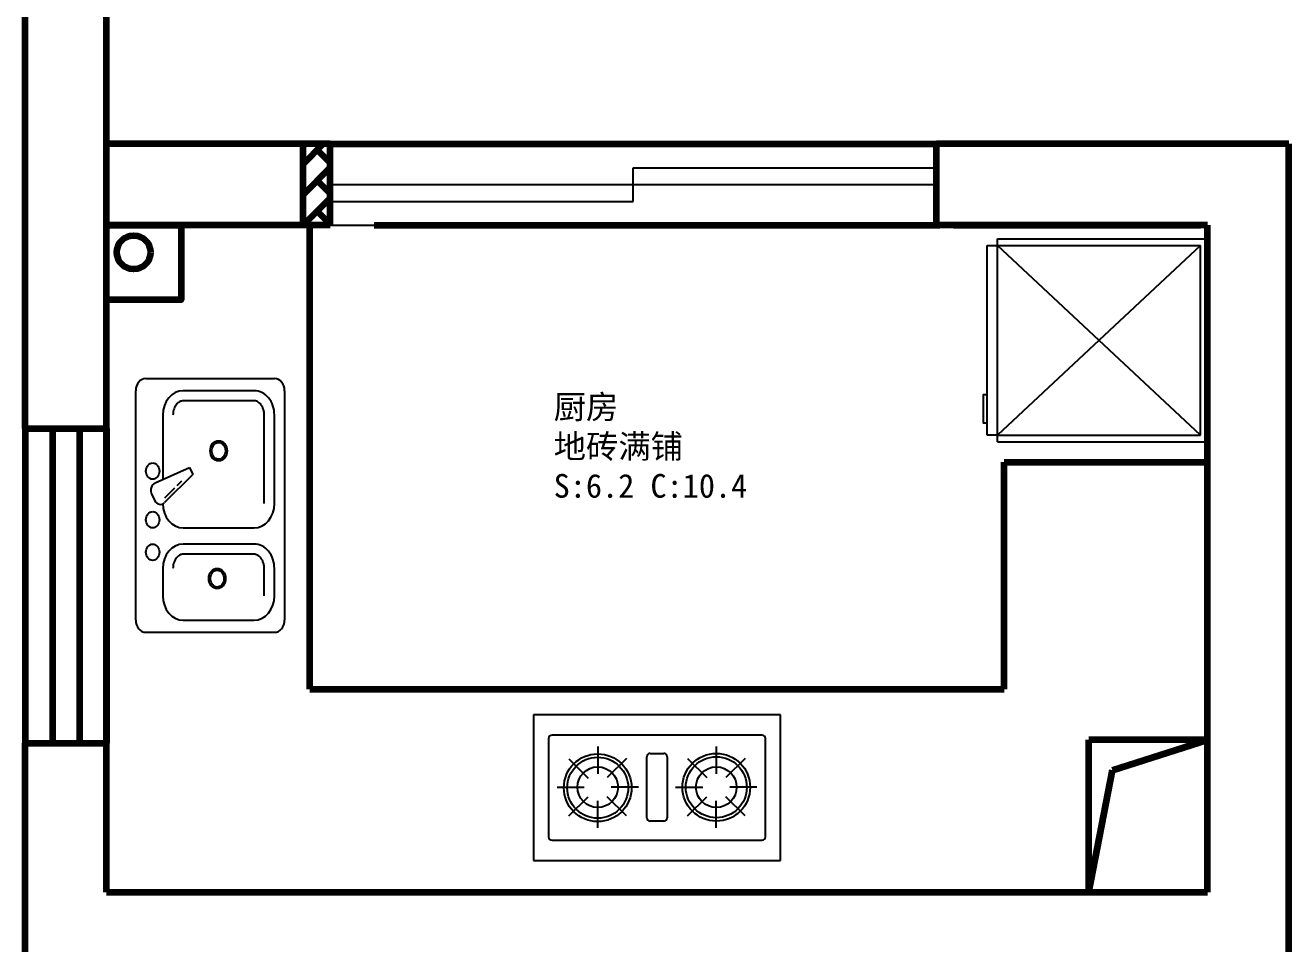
# Model space of a CAD drawing. Header units: millimetres. Extents: x 44393 to 91220, y 25301 to 41858.
# Drawn here: x 49387 to 53117, y 30796 to 33509 of the extents above; entities that cross this region are included whole.
import ezdxf

# ---------------------------------------------------------------- set-up
doc = ezdxf.new("R2010")
doc.units = ezdxf.units.MM
doc.layers.add('LAYER4', color=4, linetype='Continuous')
doc.layers.add('LAYER7', color=8, linetype='Continuous')
doc.styles.get("Standard").update_dxf_attribs({"font": ''})
doc.styles.get('Standard').set_extended_font_data('SimSun')

# ---------------------------------------------------------------- blocks, each defined once
blk = doc.blocks.new('d12')
at = {"layer": 'LAYER4'}
for p, q in [((-431.6, 16547.9), (-1161.6, 16547.9)), ((-1161.6, 16547.9), (-1161.6, 16117.9)), ((-431.6, 16117.9), (-431.6, 16547.9)), ((-826.6, 16244.1), (-826.6, 16424.1)), ((-816.6, 16434.1), (-776.6, 16434.1)), ((-766.6, 16424.1), (-766.6, 16334.1)), ((-766.6, 16334.1), (-766.6, 16244.1)), ((-776.6, 16234.1), (-816.6, 16234.1)), ((-1161.6, 16117.9), (-431.6, 16117.9))]:
    blk.add_line(p, q, dxfattribs=at)
for centre in [(-971.6, 16332.6), (-621.6, 16334.1)]:
    blk.add_circle(centre, 100, dxfattribs=at)
for centre, start, end in [((-816.6, 16424.1), 90, 180), ((-776.6, 16424.1), 0, 90), ((-816.6, 16244.1), 180, 270), ((-776.6, 16244.1), 270, 0)]:
    blk.add_arc(centre, 10, start, end, dxfattribs=at)
at = {"layer": 'LAYER7'}
for p, q in [((-486.6, 16487.9), (-1106.6, 16487.9)), ((-1116.6, 16477.9), (-1116.6, 16187.9)), ((-971.6, 16454.1), (-971.6, 16374.1)), ((-621.6, 16454.1), (-621.6, 16374.1)), ((-476.6, 16187.9), (-476.6, 16477.9)), ((-1056.5, 16417.5), (-999.9, 16360.9)), ((-886.8, 16419), (-943.4, 16362.4)), ((-706.5, 16419), (-649.9, 16362.4)), ((-536.8, 16419), (-593.4, 16362.4)), ((-1091.6, 16334.1), (-1011.6, 16334.1)), ((-1056.5, 16249.3), (-999.9, 16305.8)), ((-886.8, 16249.3), (-943.4, 16305.8)), ((-851.6, 16334.1), (-931.6, 16334.1)), ((-741.6, 16334.1), (-661.6, 16334.1)), ((-706.5, 16249.3), (-649.9, 16305.8)), ((-536.8, 16249.3), (-593.4, 16305.8)), ((-501.6, 16334.1), (-581.6, 16334.1)), ((-971.6, 16214.1), (-971.6, 16294.1)), ((-621.6, 16214.1), (-621.6, 16294.1)), ((-1106.6, 16177.9), (-486.6, 16177.9))]:
    blk.add_line(p, q, dxfattribs=at)
for centre, radius in [((-971.6, 16332.6), 90), ((-621.6, 16334.1), 90), ((-971.6, 16334.1), 60), ((-621.6, 16334.1), 60)]:
    blk.add_circle(centre, radius, dxfattribs=at)
for centre, start, end in [((-1106.6, 16477.9), 90, 180), ((-486.6, 16477.9), 0, 90), ((-1106.6, 16187.9), 180, 270), ((-486.6, 16187.9), 270, 0)]:
    blk.add_arc(centre, 10, start, end, dxfattribs=at)
blk = doc.blocks.new('feff445')
at = {"layer": 'LAYER4'}
for p, q in [((61970.5, 13256.4), (62349.9, 13256.4)), ((61940.6, 12542.6), (61940.6, 13220.4)), ((62240.1, 13220.4), (62030.4, 13220.4)), ((62379.9, 13220.4), (62379.9, 12542.6)), ((61970.5, 13148.5), (61970.5, 13067.7)), ((62300, 13067.7), (62300, 13148.5)), ((62030.4, 12995.8), (62240.1, 12995.8)), ((62240.1, 12947.9), (62030.4, 12947.9)), ((61970.5, 12876), (61970.5, 12614.5)), ((62300, 12614.5), (62300, 12805.2)), ((62030.4, 12542.6), (62240.1, 12542.6)), ((62349.9, 12506.6), (61970.5, 12506.6))]:
    blk.add_line(p, q, dxfattribs=at)
for centre, major_axis, start_param, end_param in [((61970.5, 13220.4), (0, 35.9), 0, 1.570796), ((62349.9, 13220.4), (0, 35.9), 4.712389, 6.283185), ((62030.4, 13148.5), (0, 71.9), 0, 1.570796), ((62240.1, 13148.5), (0, 71.9), 4.712389, 6.283185), ((62030.4, 13067.7), (0, 71.9), 1.570796, 3.141593), ((62240.1, 13067.7), (0, 71.9), 3.141593, 4.712389), ((62030.4, 12876), (0, 71.9), 0, 1.570796), ((62240.1, 12876), (0, 71.9), 4.712389, 6.283185), ((62030.4, 12614.5), (0, 71.9), 1.570796, 3.141593), ((62240.1, 12614.5), (0, 71.9), 3.141593, 4.712389), ((61970.5, 12542.6), (0, -35.9), 4.712389, 6.283185), ((62349.9, 12542.6), (0, -35.9), 6.283185, 7.853982)]:
    blk.add_ellipse(centre, major_axis=major_axis, ratio=0.833333, start_param=start_param, end_param=end_param, dxfattribs=at)
at = {"layer": 'LAYER7'}
for p, q in [((62000.5, 13148.5), (62000.5, 13067.7)), ((62030.4, 13025.8), (62240.1, 13025.8)), ((62000.5, 12876), (62000.5, 12614.5)), ((62211.2, 12790.5), (62294.6, 12872.9)), ((62265.9, 12830.5), (62295.5, 12859.7)), ((62332.6, 12849.6), (62324.6, 12866.4)), ((62322.3, 12815.2), (62221.2, 12769.7)), ((62245.3, 12810.1), (62258.9, 12823.6)), ((62221.2, 12769.7), (62211.2, 12790.5)), ((62030.4, 12572.6), (62240.1, 12572.6))]:
    blk.add_line(p, q, dxfattribs=at)
for centre, major_axis in [((62139.5, 13097.6), (0, 30)), ((62329.9, 13019.7), (0, -24)), ((62329.9, 12923.9), (0, -24)), ((62329.9, 12780.1), (0, -24)), ((62135.2, 12720.2), (0, 30))]:
    blk.add_ellipse(centre, major_axis=major_axis, ratio=0.833333, dxfattribs=at)
for centre, start_param, end_param in [((62307.3, 12854.4), -1.047198, 0.688747), ((62315.3, 12837.7), 3.500043, 5.235988)]:
    blk.add_ellipse(centre, major_axis=(0, 24), ratio=0.833333, start_param=start_param, end_param=end_param, dxfattribs=at)
for points, knots in [([(62139.5, 13122.6), (62138.1, 13122.6), (62136.8, 13122.4), (62133.7, 13121.6), (62132, 13120.8), (62128.7, 13118.7), (62127.2, 13117.4), (62124.5, 13114.2), (62123.3, 13112.3), (62121.3, 13108.2), (62120.6, 13106), (62119.7, 13101.4), (62119.5, 13098.9), (62119.6, 13094.1), (62120, 13091.8), (62121.3, 13087.2), (62122.1, 13085.1), (62124.4, 13081.2), (62125.7, 13079.5), (62128.6, 13076.6), (62130.2, 13075.5), (62133.5, 13073.7), (62135.3, 13073.1), (62138.8, 13072.6), (62140.5, 13072.6), (62144.1, 13073.2), (62145.8, 13073.9), (62149.2, 13075.7), (62150.8, 13076.9), (62153.7, 13079.9), (62155, 13081.7), (62157.1, 13085.7), (62158, 13087.8), (62159.1, 13092.5), (62159.4, 13094.9), (62159.5, 13099.7), (62159.2, 13102.1), (62158.1, 13106.8), (62157.3, 13109), (62155.3, 13113), (62154, 13114.9), (62151.2, 13118), (62149.6, 13119.2), (62146.3, 13121.2), (62144.5, 13121.9), (62141.7, 13122.5), (62140.6, 13122.6), (62139.5, 13122.6)], [0, 0, 0, 0, 0.214679, 0.214679, 0.494253, 0.494253, 0.773827, 0.773827, 1.053401, 1.053401, 1.332975, 1.332975, 1.612549, 1.612549, 1.892124, 1.892124, 2.171698, 2.171698, 2.451272, 2.451272, 2.730846, 2.730846, 3.01042, 3.01042, 3.289994, 3.289994, 3.571979, 3.571979, 3.853964, 3.853964, 4.135948, 4.135948, 4.417933, 4.417933, 4.699918, 4.699918, 4.981902, 4.981902, 5.263887, 5.263887, 5.545872, 5.545872, 5.827856, 5.827856, 6.109841, 6.109841, 6.283185, 6.283185, 6.283185, 6.283185]), ([(62000.5, 13067.7), (62000.5, 13065.5), (62000.6, 13063.4), (62001.2, 13058.1), (62001.9, 13054.9), (62003.7, 13049), (62004.8, 13046.2), (62007.4, 13041), (62008.9, 13038.7), (62012.2, 13034.7), (62013.9, 13032.9), (62017.4, 13030.1), (62019.1, 13029), (62022.6, 13027.2), (62024.3, 13026.6), (62027.5, 13025.9), (62029, 13025.8), (62030.4, 13025.8)], [1.570796, 1.570796, 1.570796, 1.570796, 1.706972, 1.706972, 1.915657, 1.915657, 2.124342, 2.124342, 2.333027, 2.333027, 2.541712, 2.541712, 2.750397, 2.750397, 2.959082, 2.959082, 3.141593, 3.141593, 3.141593, 3.141593]), ([(62240.1, 13025.8), (62241.5, 13025.8), (62242.9, 13025.9), (62245.8, 13026.6), (62247.3, 13027), (62250.2, 13028.4), (62251.7, 13029.2), (62254.7, 13031.4), (62256.2, 13032.6), (62259.1, 13035.6), (62260.5, 13037.4), (62263.1, 13041.2), (62264.3, 13043.4), (62266.4, 13047.9), (62267.3, 13050.4), (62268.7, 13055.6), (62269.3, 13058.3), (62269.8, 13063.2), (62270, 13065.4), (62270, 13067.7)], [3.141593, 3.141593, 3.141593, 3.141593, 3.320147, 3.320147, 3.498701, 3.498701, 3.677256, 3.677256, 3.85581, 3.85581, 4.034364, 4.034364, 4.212918, 4.212918, 4.391473, 4.391473, 4.570027, 4.570027, 4.712389, 4.712389, 4.712389, 4.712389]), ([(62135.2, 12745.2), (62133.9, 12745.2), (62132.5, 12745), (62129.4, 12744.2), (62127.7, 12743.4), (62124.5, 12741.3), (62123, 12740), (62120.2, 12736.8), (62119, 12734.9), (62117.1, 12730.8), (62116.4, 12728.6), (62115.4, 12724), (62115.2, 12721.5), (62115.4, 12716.7), (62115.8, 12714.4), (62117, 12709.8), (62117.9, 12707.7), (62120.1, 12703.8), (62121.4, 12702.1), (62124.3, 12699.2), (62125.9, 12698.1), (62129.3, 12696.3), (62131, 12695.7), (62134.5, 12695.2), (62136.3, 12695.2), (62139.8, 12695.8), (62141.6, 12696.5), (62144.9, 12698.3), (62146.5, 12699.5), (62149.4, 12702.5), (62150.7, 12704.3), (62152.8, 12708.3), (62153.7, 12710.4), (62154.9, 12715.1), (62155.2, 12717.5), (62155.2, 12722.3), (62155, 12724.7), (62153.9, 12729.4), (62153.1, 12731.6), (62151, 12735.7), (62149.8, 12737.5), (62146.9, 12740.6), (62145.3, 12741.8), (62142, 12743.8), (62140.3, 12744.5), (62137.4, 12745.1), (62136.3, 12745.2), (62135.2, 12745.2)], [0, 0, 0, 0, 0.214679, 0.214679, 0.494253, 0.494253, 0.773827, 0.773827, 1.053401, 1.053401, 1.332975, 1.332975, 1.612549, 1.612549, 1.892124, 1.892124, 2.171698, 2.171698, 2.451272, 2.451272, 2.730846, 2.730846, 3.01042, 3.01042, 3.289994, 3.289994, 3.571979, 3.571979, 3.853964, 3.853964, 4.135948, 4.135948, 4.417933, 4.417933, 4.699918, 4.699918, 4.981902, 4.981902, 5.263887, 5.263887, 5.545872, 5.545872, 5.827856, 5.827856, 6.109841, 6.109841, 6.283185, 6.283185, 6.283185, 6.283185]), ([(62000.5, 12614.5), (62000.5, 12612.3), (62000.6, 12610.2), (62001.2, 12604.9), (62001.9, 12601.8), (62003.7, 12595.8), (62004.8, 12593), (62007.4, 12587.8), (62008.9, 12585.5), (62012.2, 12581.5), (62013.9, 12579.8), (62017.4, 12576.9), (62019.1, 12575.8), (62022.6, 12574), (62024.3, 12573.4), (62027.5, 12572.7), (62029, 12572.6), (62030.4, 12572.6)], [1.570796, 1.570796, 1.570796, 1.570796, 1.706972, 1.706972, 1.915657, 1.915657, 2.124342, 2.124342, 2.333027, 2.333027, 2.541712, 2.541712, 2.750397, 2.750397, 2.959082, 2.959082, 3.141593, 3.141593, 3.141593, 3.141593]), ([(62240.1, 12572.6), (62241.5, 12572.6), (62242.9, 12572.7), (62245.8, 12573.4), (62247.3, 12573.8), (62250.2, 12575.2), (62251.7, 12576), (62254.7, 12578.2), (62256.2, 12579.4), (62259.1, 12582.4), (62260.5, 12584.2), (62263.1, 12588), (62264.3, 12590.2), (62266.4, 12594.8), (62267.3, 12597.2), (62268.7, 12602.4), (62269.3, 12605.1), (62269.8, 12610), (62270, 12612.2), (62270, 12614.5)], [3.141593, 3.141593, 3.141593, 3.141593, 3.320147, 3.320147, 3.498701, 3.498701, 3.677256, 3.677256, 3.85581, 3.85581, 4.034364, 4.034364, 4.212918, 4.212918, 4.391473, 4.391473, 4.570027, 4.570027, 4.712389, 4.712389, 4.712389, 4.712389])]:
    blk.add_open_spline(points, degree=3, knots=knots, dxfattribs=at)
blk = doc.blocks.new('df2')
at = {"layer": 'LAYER4'}
for p, q in [((-2584, 15844), (-3184, 15844)), ((-3184, 15224), (-3184, 15844)), ((-2584, 15224), (-2584, 15844)), ((-3164, 15224), (-3184, 15224)), ((-3164, 15194), (-3164, 15224)), ((-2604, 15224), (-2604, 15194)), ((-2584, 15224), (-2604, 15224)), ((-2604, 15194), (-3164, 15194))]:
    blk.add_line(p, q, dxfattribs=at)
at = {"layer": 'LAYER7', "linetype": 'ByBlock'}
for p, q in [((-2604, 15824), (-3164, 15824)), ((-3164, 15224), (-3164, 15824)), ((-2604, 15224), (-2604, 15824)), ((-2604, 15224), (-3164, 15224))]:
    blk.add_line(p, q, dxfattribs=at)
at = {"layer": 'LAYER7', "linetype": 'ByBlock', "ltscale": 5}
for p, q in [((-2604, 15824), (-3164, 15224)), ((-3164, 15824), (-2604, 15224))]:
    blk.add_line(p, q, dxfattribs=at)
at = {"layer": 'LAYER7', "linetype": 'ByBlock'}
blk.add_lwpolyline([(-2640.1, 15194), (-2723.3, 15194), (-2723.3, 15181.5), (-2640.1, 15181.5)], close=True, dxfattribs=at)

msp = doc.modelspace()

# ---------------------------------------------------------------- hatches: boundary and pattern name
at = {"lineweight": 90}
h = msp.add_hatch(dxfattribs=at)
h.set_pattern_fill('AR-B816', color=8, scale=8, angle=45)
h.set_pattern_definition([(45, (30653.23, -10168.71), (-45.25483, 45.25483), []), (135, (30653.23, -10168.71), (-90.50967, 1e-14), [64, -64])])
h.paths.add_polyline_path([(50287, 33158), (50207, 33158), (50207, 32918), (50257, 32918), (50287, 32918)])

# ---------------------------------------------------------------- linework, layer by layer
at = {"color": 255, "lineweight": 90}
for p, q in [((49387, 32318), (49387, 34018)), ((49627, 32918), (49627, 34018)), ((50287, 33158), (49627, 33158)), ((50207, 32918), (50207, 33158)), ((50287, 32918), (50287, 33158)), ((53117, 33158), (52077, 33158)), ((52077, 32918), (52077, 33158)), ((52087, 33158), (52087, 33158)), ((52127, 33158), (52087, 33158)), ((53117, 33158), (52127, 33158)), ((53117, 30608), (53117, 33158)), ((49627, 31388), (49627, 32918)), ((50287, 32918), (49627, 32918)), ((52877, 32918), (52077, 32918)), ((52087, 32918), (52087, 32918)), ((52127, 32918), (52087, 32918)), ((52877, 32918), (52127, 32918)), ((52127, 32918), (52857, 32918)), ((52877, 30948), (52877, 32918)), ((49387, 32318), (49627, 32318)), ((49387, 31388), (49627, 31388)), ((49387, 30158), (49387, 31388)), ((49627, 30948), (49627, 31388)), ((49627, 30948), (52877, 30948))]:
    msp.add_line(p, q, dxfattribs=at)
at = {"color": 8, "lineweight": 90}
for p, q in [((50287, 33158), (52077, 33158)), ((50417, 32918), (52087, 32918)), ((52877, 31398), (52527, 31398)), ((52527, 30948), (52527, 31398)), ((52597, 31308), (52877, 31398)), ((52527, 30948), (52597, 31308))]:
    msp.add_line(p, q, dxfattribs=at)
at = {"color": 4}
for p, q in [((51182, 33088), (52077, 33088)), ((51182, 32988), (51182, 33088)), ((50287, 33038), (52077, 33038)), ((50287, 32988), (51182, 32988))]:
    msp.add_line(p, q, dxfattribs=at)
at = {"color": 4, "lineweight": 90}
for p, q in [((50227, 31548), (50227, 32918)), ((49387, 32318), (49387, 31388)), ((49467, 32318), (49467, 31388)), ((49547, 32318), (49547, 31388)), ((49627, 32318), (49627, 31388)), ((52277, 31548), (52277, 32218)), ((52277, 32218), (52877, 32218)), ((50227, 31548), (52277, 31548))]:
    msp.add_line(p, q, dxfattribs=at)
at = {"color": 8}
msp.add_line((50287, 32918), (52077, 32918), dxfattribs=at)
at = {"color": 8, "lineweight": 90}
msp.add_lwpolyline([(49627, 32918), (49847, 32918), (49847, 32698), (49627, 32698)], close=True, dxfattribs=at)
msp.add_circle((49707, 32838), 50, dxfattribs=at)

# ---------------------------------------------------------------- block references
at = {"color": 0, "lineweight": 90, "rotation": 270}
msp.add_blockref('df2', (37033, 29694), dxfattribs=at)
at = {"color": 8, "lineweight": 90, "rotation": 180}
msp.add_blockref('feff445', (112093.1, 44971.8), dxfattribs=at)
at = {"color": 8, "lineweight": 90}
msp.add_blockref('d12', (52048.7, 14923.8), dxfattribs=at)

# ---------------------------------------------------------------- texts
at = {"lineweight": 90, "insert": (50947, 32416.5), "char_height": 70, "attachment_point": 1}
msp.add_mtext_dynamic_manual_height_columns('{\\C2;厨房\\P地砖满铺\\fKaiTi_GB2312|b0|i0|c134|p49; \\PS:6.2 C:10.4}', width=2129.184, gutter_width=436.7, heights=[653.8], dxfattribs=at)

doc.saveas('drawing.dxf')
